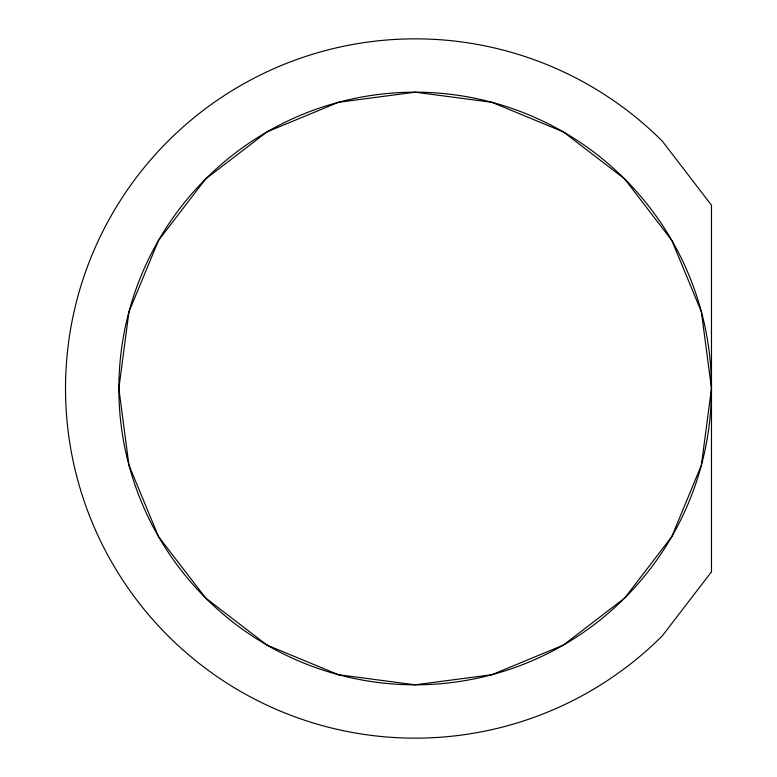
<?xml version="1.0" encoding="UTF-8"?>
<svg xmlns="http://www.w3.org/2000/svg" width="777" height="777" viewBox="0 0 777 777"><rect width="100%" height="100%" fill="white"/><g stroke="black" fill="none" stroke-linecap="round" stroke-linejoin="round"><path stroke-width="1.17" d="M128.953 311.81L118.852 388.5L128.953 465.19L158.557 536.654L205.643 598.028L267.016 645.114L338.481 674.718L415.171 684.809L491.86 674.718L563.325 645.114L624.698 598.028L671.784 536.654L701.388 465.19L711.479 388.5L701.388 311.81L671.784 240.346L624.698 178.972L563.325 131.886L491.86 102.282L415.171 92.191L338.481 102.282L267.016 131.886L205.643 178.972L158.557 240.346L128.953 311.81M711.479 571.785L662.412 635.741A349.65 349.65 0 0 1 167.929 635.741A349.65 349.65 0 0 1 167.929 141.259A349.65 349.65 0 0 1 662.412 141.259L711.479 205.215L711.479 571.785M267.016 645.114A296.309 296.309 0 0 0 711.479 388.5A296.309 296.309 0 0 0 267.016 131.886A296.309 296.309 0 0 0 267.016 645.114"/></g></svg>
